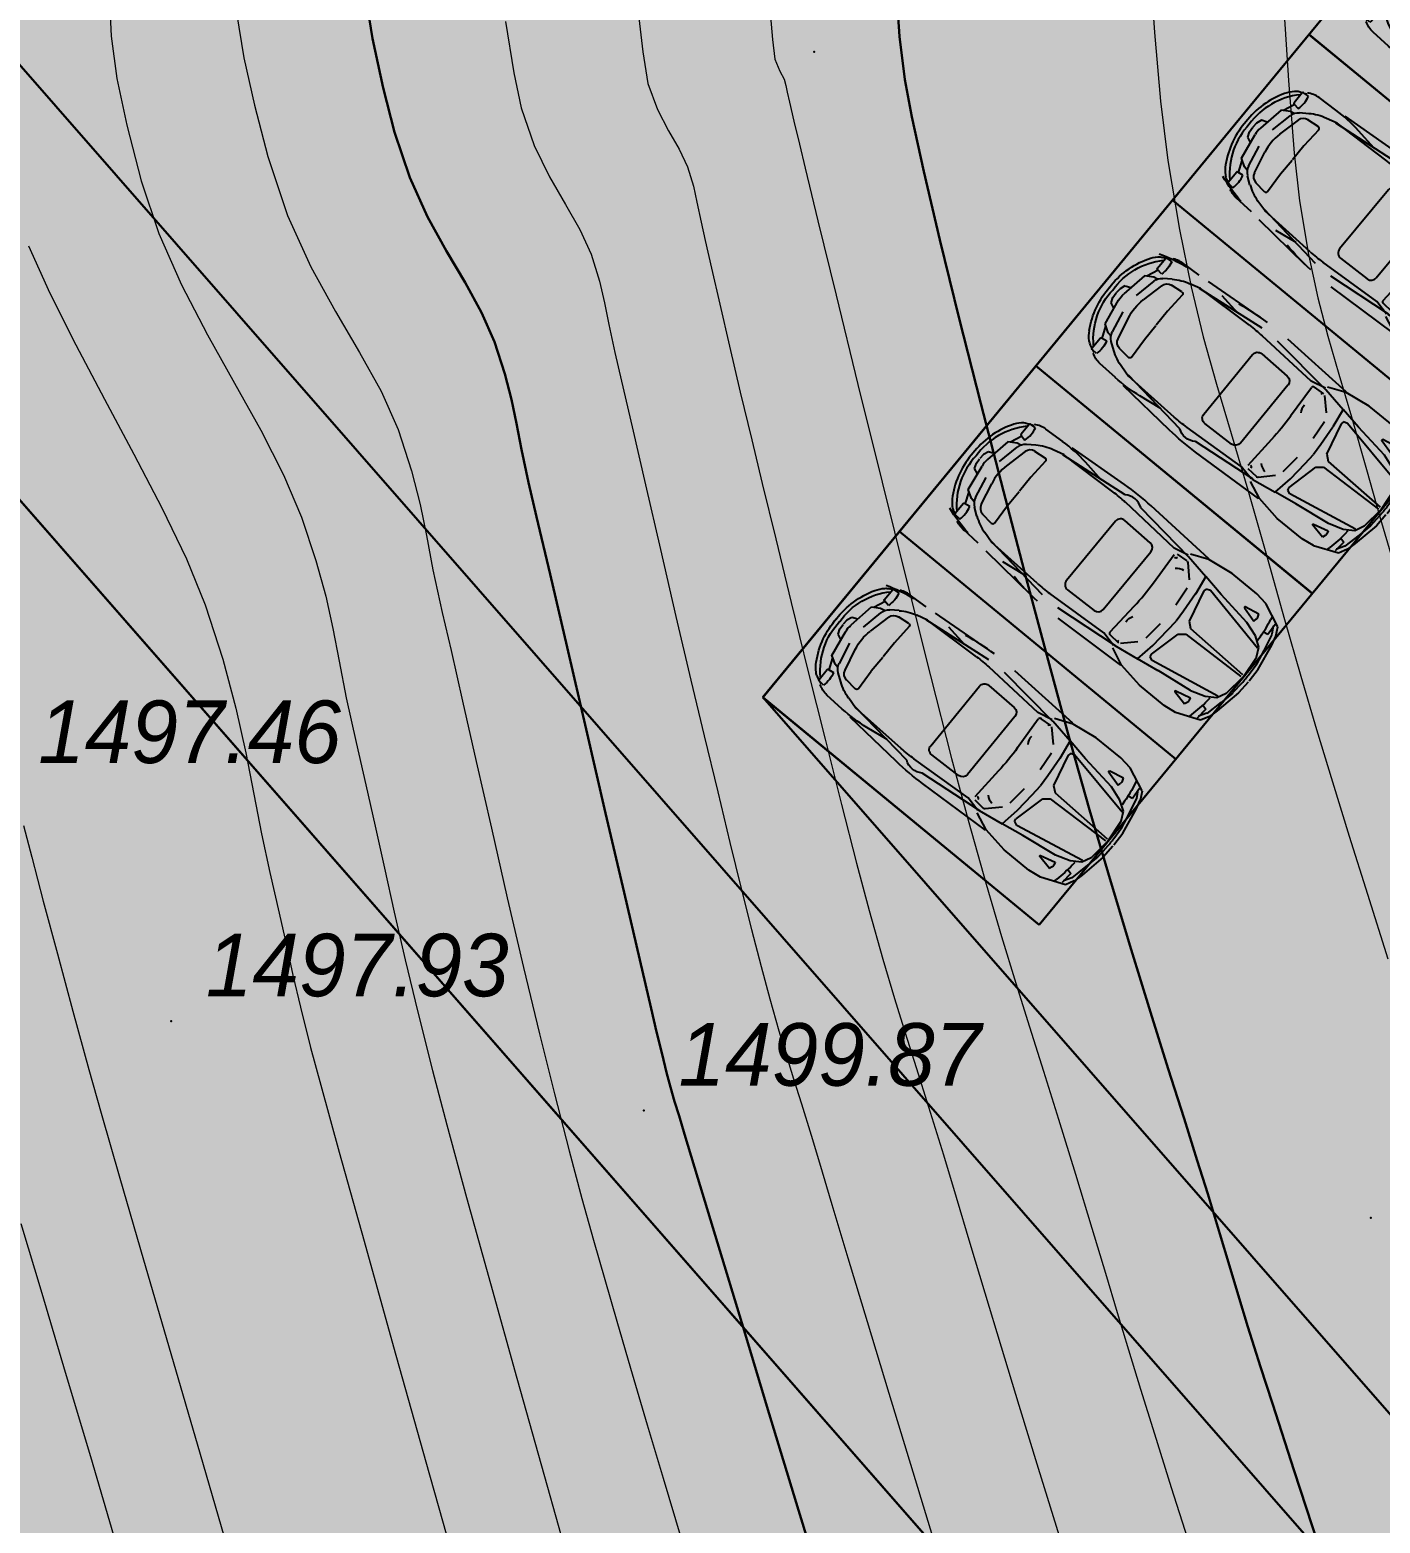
# Model space of a CAD drawing. Header units: millimetres. Extents: x 474337 to 1180020, y 4124662 to 4776603.
# Drawn here: x 877357 to 896216, y 4516296 to 4537161 of the extents above; entities that cross this region are included whole.
import ezdxf

# ---------------------------------------------------------------- set-up
doc = ezdxf.new("R2010")
doc.units = ezdxf.units.MM
doc.header["$PDMODE"] = 32
doc.header["$PDSIZE"] = 0.33
for name, color, linetype in [('(004) Точки рельефа', 7, 'Continuous'), ('(031) Горизонтали', 42, 'Continuous'), ('1', 7, 'Continuous')]:
    doc.layers.add(name, color=color, linetype=linetype)
doc.layers.add('(032) Горизонтали утолщенные', color=32, linetype='Continuous', lineweight=30)
doc.styles.add('D-431', font='')
doc.styles.get('D-431').set_extended_font_data('D431', italic=True)

# ---------------------------------------------------------------- blocks, each defined once
blk = doc.blocks.new('gfdghdf')
at = {"linetype": 'Continuous'}
for points in [[(875247, -328612), (875126, -328673)], [(875706, -328571), (875503, -328612)], [(875967, -328602), (875644, -328635)], [(875894, -328561), (875706, -328571)], [(875986, -328503), (876190, -328510)], [(876054, -328562), (876242, -328573)], [(876571, -328581), (876701, -328616)], [(875074, -328824), (875110, -328816)], [(875537, -328702), (875334, -329724)], [(875396, -328774), (875455, -328770)], [(876435, -328700), (876522, -328837)], [(874985, -329010), (874958, -329195)], [(875198, -328975), (875157, -328990)], [(875277, -328983), (875232, -328973)], [(876726, -329205), (876668, -328987)], [(876748, -328979), (876788, -328994)], [(876961, -329015), (876986, -329201)], [(874958, -329195), (874957, -329642)], [(875355, -329044), (875279, -329571)], [(876590, -329047), (876663, -329575)], [(876090, -329681), (876023, -329600)], [(875334, -329724), (875355, -329780)], [(875503, -329852), (875798, -329829)], [(875798, -329829), (875970, -329820)], [(876143, -329830), (875970, -329820)], [(876437, -329854), (876143, -329830)], [(875006, -330019), (874948, -331113)], [(875014, -330013), (875118, -330261)], [(875233, -330217), (875407, -330045)], [(875150, -330275), (875199, -330492)], [(876715, -330245), (876702, -330407)], [(876788, -330279), (876738, -330497)], [(875199, -330492), (875138, -331423)], [(876738, -330497), (876794, -331427)], [(876872, -331495), (876746, -332524)], [(875135, -331653), (875170, -332507)], [(876795, -331657), (876755, -332511)], [(876218, -332665), (875964, -332664)], [(875318, -332896), (875393, -333004)], [(876440, -332957), (876125, -333029)], [(876606, -332900), (876530, -333007)], [(875152, -333153), (875329, -333153)], [(875448, -333056), (875459, -333114)], [(876578, -333133), (876413, -333199)], [(876799, -333094), (876782, -333132)], [(875527, -333227), (875902, -333290)]]:
    blk.add_lwpolyline(points, dxfattribs=at)
at = {"linetype": 'Continuous', "extrusion": (-0.251932, 0.967745, 0), "elevation": -538515}
blk.add_lwpolyline([(-764363, 0), (-764228, 0)], dxfattribs=at)
at = {"linetype": 'Continuous', "extrusion": (-0.217571, 0.976044, 0), "elevation": -511224}
blk.add_lwpolyline([(-783033, 0), (-782782, 0)], dxfattribs=at)
at = {"linetype": 'Continuous', "extrusion": (-0.17673, 0.984259, 0), "elevation": -478111}
blk.add_lwpolyline([(-803916, 0), (-803529, 0)], dxfattribs=at)
at = {"linetype": 'Continuous', "extrusion": (-0.029487, 0.999565, 0), "elevation": -354190}
blk.add_lwpolyline([(-865895, 0), (-865691, 0)], dxfattribs=at)
at = {"linetype": 'Continuous', "extrusion": (0.0038, 0.999993, 0)}
for points, elevation in [([(-877204, 0), (-877204, 0)], -325172), ([(-877853, 0), (-878029, 0)], -329823), ([(-877218, 0), (-877218, 0)], -330172)]:
    blk.add_lwpolyline(points, dxfattribs=dict(at, elevation=elevation))
at = {"linetype": 'Continuous', "extrusion": (0.106037, 0.994362, 0), "elevation": -233863}
blk.add_lwpolyline([(-905886, 0), (-906211, 0)], dxfattribs=at)
at = {"linetype": 'Continuous', "extrusion": (0.182268, 0.983249, 0), "elevation": -163306}
blk.add_lwpolyline([(-921390, 0), (-921777, 0)], dxfattribs=at)
at = {"linetype": 'Continuous', "extrusion": (0.202344, 0.979314, 0), "elevation": -144473}
blk.add_lwpolyline([(-924601, 0), (-924809, 0)], dxfattribs=at)
at = {"linetype": 'Continuous', "extrusion": (0.223062, 0.974804, 0), "elevation": -124833}
blk.add_lwpolyline([(-927664, 0), (-927916, 0)], dxfattribs=at)
at = {"linetype": 'Continuous', "extrusion": (0.459678, 0.888086, 0), "elevation": 111162}
blk.add_lwpolyline([(-929643, 0), (-929778, 0)], dxfattribs=at)
at = {"linetype": 'Continuous', "extrusion": (0.921507, -0.388361, 0), "elevation": 934079}
blk.add_lwpolyline([(36991, 0), (36625, 0)], dxfattribs=at)
at = {"linetype": 'Continuous', "extrusion": (-0.078889, 0.996883, 0), "elevation": -396741}
blk.add_lwpolyline([(-846634, 0), (-846461, 0)], dxfattribs=at)
at = {"linetype": 'Continuous', "extrusion": (-0.505629, 0.862751, 0), "elevation": -726113}
blk.add_lwpolyline([(-588945, 0), (-588824, 0)], dxfattribs=at)
at = {"linetype": 'Continuous', "extrusion": (0.976931, 0.213554, 0), "elevation": 784903}
blk.add_lwpolyline([(-508123, 0), (-508054, 0)], dxfattribs=at)
at = {"linetype": 'Continuous', "extrusion": (-0.840463, 0.54187, 0), "elevation": -913947}
blk.add_lwpolyline([(-198156, 0), (-197993, 0)], dxfattribs=at)
at = {"linetype": 'Continuous', "extrusion": (-0.432014, 0.901867, 0), "elevation": -674675}
blk.add_lwpolyline([(-647740, 0), (-647594, 0)], dxfattribs=at)
at = {"linetype": 'Continuous', "extrusion": (0.999267, -0.038273, 0), "elevation": 887892}
blk.add_lwpolyline([(-295834, 0), (-294865, 0)], dxfattribs=at)
at = {"linetype": 'Continuous', "extrusion": (0.999479, 0.032271, 0), "elevation": 864930}
blk.add_lwpolyline([(-357698, 0), (-356730, 0)], dxfattribs=at)
at = {"linetype": 'Continuous', "extrusion": (0.437084, 0.899421, 0), "elevation": 87436}
blk.add_lwpolyline([(-931808, 0), (-931953, 0)], dxfattribs=at)
at = {"linetype": 'Continuous', "extrusion": (0.98196, 0.189087, 0), "elevation": 798446}
blk.add_lwpolyline([(-488493, 0), (-489535, 0)], dxfattribs=at)
at = {"linetype": 'Continuous', "extrusion": (0.072135, 0.997395, 0), "elevation": -264690}
blk.add_lwpolyline([(-897984, 0), (-897925, 0)], dxfattribs=at)
at = {"linetype": 'Continuous', "extrusion": (0.975714, -0.21905, 0), "elevation": 927369}
blk.add_lwpolyline([(-128773, 0), (-128704, 0)], dxfattribs=at)
at = {"linetype": 'Continuous', "extrusion": (0.084499, 0.996424, 0), "elevation": -253466}
blk.add_lwpolyline([(-901295, 0), (-901468, 0)], dxfattribs=at)
at = {"linetype": 'Continuous', "extrusion": (0.510478, 0.859891, 0), "elevation": 164910}
blk.add_lwpolyline([(-921637, 0), (-921759, 0)], dxfattribs=at)
at = {"linetype": 'Continuous', "extrusion": (0.923679, 0.383168, 0), "elevation": 683962}
blk.add_lwpolyline([(-639562, 0), (-639927, 0)], dxfattribs=at)
at = {"linetype": 'Continuous', "extrusion": (0.23007, 0.973174, 0), "elevation": -118267}
blk.add_lwpolyline([(-929003, 0), (-928966, 0)], dxfattribs=at)
at = {"linetype": 'Continuous', "extrusion": (0.978929, 0.204202, 0), "elevation": 789537}
blk.add_lwpolyline([(-500766, 0), (-500981, 0)], dxfattribs=at)
at = {"linetype": 'Continuous', "extrusion": (0.965633, -0.259911, 0), "elevation": 930703}
blk.add_lwpolyline([(-90408, 0), (-90182, 0)], dxfattribs=at)
at = {"linetype": 'Continuous', "extrusion": (0.949605, -0.31345, 0), "elevation": 934380}
blk.add_lwpolyline([(-37861, 0), (-38082, 0)], dxfattribs=at)
at = {"linetype": 'Continuous', "extrusion": (-0.951354, -0.308099, 0), "elevation": -732569}
blk.add_lwpolyline([(582897, 0), (583117, 0)], dxfattribs=at)
at = {"linetype": 'Continuous', "extrusion": (-0.213383, 0.976969, 0), "elevation": -508476}
blk.add_lwpolyline([(-786278, 0), (-786324, 0)], dxfattribs=at)
at = {"linetype": 'Continuous', "extrusion": (-0.977764, 0.209709, 0), "elevation": -926285}
blk.add_lwpolyline([(137808, 0), (138023, 0)], dxfattribs=at)
at = {"linetype": 'Continuous', "extrusion": (-0.999993, 0.0038, 0), "elevation": -878231}
blk.add_lwpolyline([(325866, 0), (326312, 0)], dxfattribs=at)
at = {"linetype": 'Continuous', "extrusion": (0.988536, 0.150986, 0), "elevation": 815155}
blk.add_lwpolyline([(-457969, 0), (-458344, 0)], dxfattribs=at)
at = {"linetype": 'Continuous', "extrusion": (0.985139, -0.171761, 0), "elevation": 918879}
blk.add_lwpolyline([(-174334, 0), (-174664, 0)], dxfattribs=at)
at = {"linetype": 'Continuous', "extrusion": (-0.770892, 0.636965, 0), "elevation": -885183}
blk.add_lwpolyline([(-303739, 0), (-303844, 0)], dxfattribs=at)
at = {"linetype": 'Continuous', "extrusion": (0.98609, 0.166213, 0), "elevation": 809689}
blk.add_lwpolyline([(-470703, 0), (-471033, 0)], dxfattribs=at)
at = {"linetype": 'Continuous', "extrusion": (0.98767, -0.156548, 0), "elevation": 917777}
blk.add_lwpolyline([(-188293, 0), (-188668, 0)], dxfattribs=at)
at = {"linetype": 'Continuous', "extrusion": (-0.15576, 0.987795, 0), "elevation": -462194}
blk.add_lwpolyline([(-813155, 0), (-813440, 0)], dxfattribs=at)
at = {"linetype": 'Continuous', "extrusion": (0.232859, 0.972511, 0), "elevation": -116881}
blk.add_lwpolyline([(-928084, 0), (-928127, 0)], dxfattribs=at)
at = {"linetype": 'Continuous', "extrusion": (-0.234806, 0.972042, 0), "elevation": -526118}
blk.add_lwpolyline([(-773486, 0), (-773954, 0)], dxfattribs=at)
at = {"linetype": 'Continuous', "extrusion": (0.240274, 0.970705, 0), "elevation": -109522}
blk.add_lwpolyline([(-930107, 0), (-929639, 0)], dxfattribs=at)
at = {"linetype": 'Continuous', "extrusion": (0.161318, 0.986902, 0), "elevation": -184148}
blk.add_lwpolyline([(-918454, 0), (-918170, 0)], dxfattribs=at)
at = {"linetype": 'Continuous', "extrusion": (-0.22738, 0.973806, 0), "elevation": -520464}
blk.add_lwpolyline([(-778638, 0), (-778595, 0)], dxfattribs=at)
at = {"linetype": 'Continuous', "extrusion": (0.934842, -0.355064, 0), "elevation": 936564}
blk.add_lwpolyline([(3008, 0), (2948, 0)], dxfattribs=at)
at = {"linetype": 'Continuous', "extrusion": (0.985646, -0.168826, 0), "elevation": 918354}
blk.add_lwpolyline([(-177771, 0), (-177401, 0)], dxfattribs=at)
at = {"linetype": 'Continuous', "extrusion": (-0.091916, 0.995767, 0), "elevation": -409071}
blk.add_lwpolyline([(-841479, 0), (-841762, 0)], dxfattribs=at)
at = {"linetype": 'Continuous', "extrusion": (0.09752, 0.995234, 0), "elevation": -242954}
blk.add_lwpolyline([(-904144, 0), (-904427, 0)], dxfattribs=at)
at = {"linetype": 'Continuous', "extrusion": (0.706034, 0.708178, 0), "elevation": 385129}
blk.add_lwpolyline([(-853767, 0), (-854011, 0)], dxfattribs=at)
at = {"linetype": 'Continuous', "extrusion": (0.986581, 0.163275, 0), "elevation": 811089}
blk.add_lwpolyline([(-468989, 0), (-468619, 0)], dxfattribs=at)
at = {"linetype": 'Continuous', "extrusion": (-0.919574, 0.392918, 0), "elevation": -936068}
blk.add_lwpolyline([(-41084, 0), (-40815, 0)], dxfattribs=at)
at = {"linetype": 'Continuous', "extrusion": (0.998867, 0.047584, 0), "elevation": 860236}
blk.add_lwpolyline([(-371379, 0), (-372474, 0)], dxfattribs=at)
at = {"linetype": 'Continuous', "extrusion": (0.993935, -0.109967, 0), "elevation": 906174}
blk.add_lwpolyline([(-232009, 0), (-232972, 0)], dxfattribs=at)
at = {"linetype": 'Continuous', "extrusion": (0.99734, 0.072893, 0), "elevation": 848823}
blk.add_lwpolyline([(-393322, 0), (-393159, 0)], dxfattribs=at)
at = {"linetype": 'Continuous', "extrusion": (0.994538, 0.104371, 0), "elevation": 837516}
blk.add_lwpolyline([(-419962, 0), (-420925, 0)], dxfattribs=at)
at = {"linetype": 'Continuous', "extrusion": (-0.055292, 0.99847, 0), "elevation": -378321}
blk.add_lwpolyline([(-856150, 0), (-855658, 0)], dxfattribs=at)
at = {"linetype": 'Continuous', "extrusion": (0.060912, 0.998143, 0), "elevation": -276422}
blk.add_lwpolyline([(-895170, 0), (-894677, 0)], dxfattribs=at)
at = {"linetype": 'Continuous', "extrusion": (0.999436, -0.033589, 0), "elevation": 885972}
blk.add_lwpolyline([(-301206, 0), (-301678, 0)], dxfattribs=at)
at = {"linetype": 'Continuous', "extrusion": (0.002815, 0.999996, 0)}
for points, elevation in [([(-877418, 0), (-876372, 0)], -328242), ([(-876358, 0), (-877433, 0)], -328895)]:
    blk.add_lwpolyline(points, dxfattribs=dict(at, elevation=elevation))
at = {"linetype": 'Continuous', "extrusion": (0.999609, 0.027963, 0), "elevation": 866988}
blk.add_lwpolyline([(-355653, 0), (-355181, 0)], dxfattribs=at)
at = {"linetype": 'Continuous', "extrusion": (0.99325, 0.115994, 0), "elevation": 830702}
blk.add_lwpolyline([(-430754, 0), (-431791, 0)], dxfattribs=at)
at = {"linetype": 'Continuous', "extrusion": (0.996917, 0.078459, 0), "elevation": 846240}
blk.add_lwpolyline([(-399214, 0), (-400111, 0)], dxfattribs=at)
at = {"linetype": 'Continuous', "extrusion": (0.99646, -0.084069, 0), "elevation": 901749}
blk.add_lwpolyline([(-256693, 0), (-257591, 0)], dxfattribs=at)
at = {"linetype": 'Continuous', "extrusion": (0.989087, -0.147333, 0), "elevation": 914456}
blk.add_lwpolyline([(-199330, 0), (-199660, 0)], dxfattribs=at)
at = {"linetype": 'Continuous', "extrusion": (0.989901, 0.141763, 0), "elevation": 820916}
blk.add_lwpolyline([(-452837, 0), (-453167, 0)], dxfattribs=at)
at = {"linetype": 'Continuous', "extrusion": (0.967532, 0.252748, 0), "elevation": 762715}
blk.add_lwpolyline([(-542908, 0), (-543073, 0)], dxfattribs=at)
at = {"linetype": 'Continuous', "extrusion": (0.966094, -0.25819, 0), "elevation": 932879}
blk.add_lwpolyline([(-94868, 0), (-95032, 0)], dxfattribs=at)
at = {"linetype": 'Continuous', "extrusion": (0.998723, 0.050513, 0), "elevation": 857119}
blk.add_lwpolyline([(-376415, 0), (-376706, 0)], dxfattribs=at)
at = {"linetype": 'Continuous', "extrusion": (0.993534, 0.113536, 0), "elevation": 831940}
blk.add_lwpolyline([(-429915, 0), (-430087, 0)], dxfattribs=at)
at = {"linetype": 'Continuous', "extrusion": (0.056167, 0.998421, 0), "elevation": -282953}
blk.add_lwpolyline([(-892705, 0), (-893009, 0)], dxfattribs=at)
at = {"linetype": 'Continuous', "extrusion": (0.000510264, 1, 0), "elevation": -332217}
blk.add_lwpolyline([(-875877, 0), (-876130, 0)], dxfattribs=at)
at = {"linetype": 'Continuous', "extrusion": (-0.050546, 0.998722, 0), "elevation": -376529}
blk.add_lwpolyline([(-858588, 0), (-858283, 0)], dxfattribs=at)
at = {"linetype": 'Continuous', "extrusion": (0.992879, -0.119127, 0), "elevation": 909943}
blk.add_lwpolyline([(-225893, 0), (-226064, 0)], dxfattribs=at)
at = {"linetype": 'Continuous', "extrusion": (0.998423, -0.056134, 0), "elevation": 894176}
blk.add_lwpolyline([(-282897, 0), (-283187, 0)], dxfattribs=at)
at = {"linetype": 'Continuous', "extrusion": (0.228817, 0.973469, 0), "elevation": -123796}
blk.add_lwpolyline([(-928441, 0), (-928765, 0)], dxfattribs=at)
at = {"linetype": 'Continuous', "extrusion": (0.92258, 0.385807, 0), "elevation": 678863}
for points in [[(-644930, 0), (-644972, 0)], [(-645004, 0), (-645043, 0)]]:
    blk.add_lwpolyline(points, dxfattribs=at)
at = {"linetype": 'Continuous', "extrusion": (0.998065, 0.062177, 0), "elevation": 852730}
blk.add_lwpolyline([(-386823, 0), (-386908, 0)], dxfattribs=at)
at = {"linetype": 'Continuous', "extrusion": (0.985667, -0.168704, 0), "elevation": 918999}
blk.add_lwpolyline([(-180691, 0), (-180608, 0)], dxfattribs=at)
at = {"linetype": 'Continuous', "extrusion": (0.376222, 0.926529, 0), "elevation": 20670}
blk.add_lwpolyline([(-936362, 0), (-936540, 0)], dxfattribs=at)
at = {"linetype": 'Continuous', "extrusion": (0.85574, 0.517406, 0), "elevation": 576810}
blk.add_lwpolyline([(-738027, 0), (-738159, 0)], dxfattribs=at)
at = {"linetype": 'Continuous', "extrusion": (0.205763, 0.978602, 0), "elevation": -145805}
blk.add_lwpolyline([(-925622, 0), (-925305, 0)], dxfattribs=at)
at = {"linetype": 'Continuous', "extrusion": (-0.200251, 0.979745, 0), "elevation": -501837}
blk.add_lwpolyline([(-791966, 0), (-791650, 0)], dxfattribs=at)
at = {"linetype": 'Continuous', "extrusion": (0.852814, -0.522215, 0), "elevation": 921419}
blk.add_lwpolyline([(173615, 0), (173484, 0)], dxfattribs=at)
at = {"linetype": 'Continuous', "extrusion": (0.98171, -0.190384, 0), "elevation": 923852}
blk.add_lwpolyline([(-160101, 0), (-160160, 0)], dxfattribs=at)
at = {"linetype": 'Continuous', "extrusion": (0.986601, 0.163153, 0), "elevation": 810480}
blk.add_lwpolyline([(-471614, 0), (-471697, 0)], dxfattribs=at)
at = {"linetype": 'Continuous', "extrusion": (0.920393, -0.390994, 0), "elevation": 937237}
blk.add_lwpolyline([(36172, 0), (36133, 0)], dxfattribs=at)
at = {"linetype": 'Continuous', "extrusion": (0.997699, -0.067795, 0), "elevation": 897353}
blk.add_lwpolyline([(-272936, 0), (-272850, 0)], dxfattribs=at)
at = {"linetype": 'Continuous', "extrusion": (0.920929, 0.389731, 0), "elevation": 676641}
blk.add_lwpolyline([(-648235, 0), (-648320, 0)], dxfattribs=at)
at = {"linetype": 'Continuous', "extrusion": (0.368249, 0.929727, 0), "elevation": 12593}
blk.add_lwpolyline([(-937018, 0), (-937097, 0)], dxfattribs=at)
at = {"linetype": 'Continuous', "extrusion": (0.06153, 0.998105, 0), "elevation": -278852}
blk.add_lwpolyline([(-894736, 0), (-894813, 0)], dxfattribs=at)
at = {"linetype": 'Continuous', "extrusion": (-0.055911, 0.998436, 0), "elevation": -381836}
blk.add_lwpolyline([(-856029, 0), (-855951, 0)], dxfattribs=at)
at = {"linetype": 'Continuous', "extrusion": (-0.159374, 0.987218, 0), "elevation": -468645}
blk.add_lwpolyline([(-812084, 0), (-811704, 0)], dxfattribs=at)
at = {"linetype": 'Continuous', "extrusion": (-0.363009, 0.931785, 0), "elevation": -628646}
blk.add_lwpolyline([(-695340, 0), (-695261, 0)], dxfattribs=at)
at = {"linetype": 'Continuous', "extrusion": (0.91872, -0.394909, 0), "elevation": 936544}
blk.add_lwpolyline([(39815, 0), (39731, 0)], dxfattribs=at)
at = {"linetype": 'Continuous'}
for centre, radius, start, end in [((875970, -330006), 1446, 86.6764, 93.0011), ((875516, -330578), 1808, 93.8141, 102.9786), ((876420, -330580), 1808, 76.6988, 85.8634), ((875219, -329031), 60.3, 77.3568, 109.9165), ((876727, -329036), 60.3, 69.761, 102.3207), ((875210, -329198), 9.04, 191.7828, 344.9352), ((876735, -329202), 9.04, 194.7423, 347.8947), ((875959, -334014), 3615, 86.5079, 93.1696), ((875445, -330798), 90.4, 89.8963, 178.0751), ((876491, -330801), 90.4, 1.6024, 89.7811), ((878558, -331305), 3615, 176.95, 184.5), ((875259, -331349), 245, 145.1183, 215.246), ((875429, -331270), 90.4, 178.0751, 269.9708), ((876504, -331273), 90.4, 269.7067, 1.6024), ((877303, -331564), 2169, 176.2715, 182.3461), ((874628, -331556), 2169, 357.3314, 3.406), ((877205, -332530), 2169, 171.5276, 182.8954), ((875911, -332483), 723, 194.6402, 214.8252), ((875401, -332677), 30.1, 86.7802, 186.5192), ((876523, -332680), 30.1, 353.1583, 92.8973), ((876014, -332483), 723, 324.8523, 345.0373), ((875390, -332913), 337, 182.7128, 212.5653), ((875510, -332837), 121, 186.5192, 256.7726), ((876413, -332839), 121, 282.9049, 353.1583), ((875235, -333473), 432, 73.5417, 103.7991), ((875152, -333138), 15.1, 183.5648, 269.8952), ((875334, -333123), 181, 202.6938, 223.5116), ((875896, -332442), 1005, 225.3758, 273.6501), ((875329, -333138), 15.1, 269.8952, 350.2875), ((875542, -332901), 181, 214.8252, 258.1259), ((875963, -332324), 723, 256.7726, 282.9049), ((876030, -332442), 1005, 266.0273, 314.3017), ((876382, -332903), 181, 281.5516, 324.8523), ((876685, -333477), 432, 75.8783, 106.1358), ((876593, -333142), 15.1, 189.39, 269.7822), ((876588, -333127), 181, 316.1659, 336.9836), ((876770, -333142), 15.1, 269.7822, 356.1127), ((875578, -332892), 517, 223.5116, 239.4375), ((875925, -332304), 1200, 239.4375, 271.8258), ((875962, -332933), 362, 260.5069, 279.1706), ((876002, -332304), 1200, 267.8517, 300.2399), ((876346, -332894), 517, 300.2399, 316.1659)]:
    blk.add_arc(centre, radius, start, end, dxfattribs=at)
at = {"linetype": 'Continuous', "extrusion": (0, 0, -1)}
for centre, radius, start, end in [((-875254, -330238), 30.1, 4.6157, 54.2052), ((-875533, -330174), 181, 315.0261, 354.3428), ((-876685, -330242), 30.1, 225.5224, 275.112), ((-875266, -330401), 30.1, 93.6051, 182.5946), ((-876405, -330176), 181, 264.8391, 304.1558), ((-876672, -330405), 30.1, 175.9328, 264.9223), ((-873375, -331290), 3615, 183.1629, 190.7129), ((-874720, -332523), 2169, 188.5854, 199.9532), ((-876533, -332916), 337, 177.4001, 207.2526)]:
    blk.add_arc(centre, radius, start, end, dxfattribs=at)
blk = doc.blocks.new('tsta4whud')
at = {"color": 250, "lineweight": 30}
for p, q in [((0, 5), (0, 0)), ((33, 5), (0, 5)), ((3, 5), (3, 0)), ((6, 5), (6, 0)), ((9, 5), (9, 0)), ((12, 5), (12, 0)), ((33, 0), (0, 0))]:
    blk.add_line(p, q, dxfattribs=at)
at = {"layer": '1', "yscale": 0.001, "zscale": 0.001, "rotation": 180}
for p, xscale in [((-874.46, -328.599), -0.001), ((886.46, -328.599), 0.001), ((-862.46, -328.599), -0.001)]:
    blk.add_blockref('gfdghdf', p, dxfattribs=dict(at, xscale=xscale))
at = {"layer": '1', "extrusion": (0, 0, -1), "yscale": 0.001, "zscale": -0.001, "rotation": 180}
for p, xscale in [((-880.46, -328.599), -0.001), ((868.46, -328.599), 0.001)]:
    blk.add_blockref('gfdghdf', p, dxfattribs=dict(at, xscale=xscale))

msp = doc.modelspace()

# ---------------------------------------------------------------- hatches: boundary and pattern name
at = {"lineweight": 30}
h = msp.add_hatch(color=74, dxfattribs=at)
h.dxf.hatch_style = 1
h.paths.add_polyline_path([(917859, 4544794), (916278, 4546892, -0.039924), (913062, 4536009, 0.970724), (914922, 4535273, 0.03408)])
h.paths.add_polyline_path([(910071, 4555129), (908020, 4557851), (876870, 4557851), (864463, 4551254), (872794, 4541726), (878064, 4546333), (888905, 4555811), (892591, 4551595), (891085, 4550279), (894113, 4546816), (886283, 4539970), (883255, 4543433), (881750, 4542117), (880696, 4543322), (875427, 4538714), (897503, 4513464, 0.420827), (901793, 4513477, 0.060241), (911663, 4528011, 0.941634), (909834, 4528828, -0.059605), (900330, 4514842, -0.396584), (898959, 4514836), (887595, 4527835)])
at = {"lineweight": 30, "true_color": 0xababab}
h = msp.add_hatch(color=253, dxfattribs=at)
h.dxf.hatch_style = 1
h.paths.add_polyline_path([(913069, 4536028, 0.039855), (916278, 4546892), (910071, 4555129), (887595, 4527835), (898959, 4514836, 0.396584), (900330, 4514842, 0.059517), (909822, 4528806, -0.954885), (911637, 4527954, 0.001675), (914912, 4535252, -0.965983)])
h = msp.add_hatch(color=253, dxfattribs=at)
h.dxf.hatch_style = 1
edge = h.paths.add_edge_path()
edge.add_arc((846630, 4561555), 73175, 338.95055, 346.7582, ccw=False)
edge.add_line((914922, 4535273), (911663, 4528011))
edge.add_arc((846808, 4561435), 72961, 318.90504, 332.73521, ccw=False)
edge.add_arc((899642, 4515568), 3000, 224.5229, 315.8135, ccw=False)
edge.add_line((897503, 4513464), (864463, 4551254))
edge.add_line((864463, 4551254), (860836, 4549325))
edge.add_line((860836, 4549325), (895608, 4509554))
edge.add_arc((893205, 4507758), 3000, -36.0724, 36.7572, ccw=False)
edge.add_line((895629, 4505992), (866171, 4470218))
edge.add_arc((864010, 4472299), 3000, 225.8075, 316.0821, ccw=False)
edge.add_line((861919, 4470148), (818734, 4519541))
edge.add_line((818734, 4519541), (818452, 4519193))
edge.add_line((818452, 4519193), (816394, 4516141))
edge.add_line((816394, 4516141), (860071, 4466185))
edge.add_arc((857596, 4464489), 3000, -32.4344, 34.4299, ccw=False)
edge.add_line((860128, 4462880), (845305, 4444879))
edge.add_arc((842989, 4446786), 3000, 225, 320.5299, ccw=False)
edge.add_line((840868, 4444664), (817571, 4467961))
edge.add_arc((816157, 4466547), 2000, 45, 105.7638)
edge.add_line((815614, 4468472), (810446, 4467013))
edge.add_line((810446, 4467013), (808272, 4474712))
edge.add_line((808272, 4474712), (794799, 4470909))
edge.add_line((794799, 4470909), (796972, 4463210))
edge.add_line((796972, 4463210), (797663, 4464444))
edge.add_line((797663, 4464444), (796033, 4470218))
edge.add_line((796033, 4470218), (807582, 4473478))
edge.add_line((807582, 4473478), (809212, 4467704))
edge.add_line((809212, 4467704), (797663, 4464444))
edge.add_line((797663, 4464444), (796972, 4463210))
edge.add_line((796972, 4463210), (752899, 4450768))
edge.add_line((752899, 4450768), (744213, 4442082))
edge.add_line((744213, 4442082), (810151, 4460695))
edge.add_line((810151, 4460695), (811102, 4457327))
edge.add_line((811102, 4457327), (813027, 4457870))
edge.add_line((813027, 4457870), (812076, 4461239))
edge.add_line((812076, 4461239), (813858, 4461742))
edge.add_arc((814402, 4459817), 2000, 45, 105.7638, ccw=False)
edge.add_line((815816, 4461231), (837447, 4439600))
edge.add_arc((835326, 4437479), 3000, -39.4701, 45, ccw=False)
edge.add_line((837641, 4435572), (825729, 4421106))
edge.add_line((825729, 4421106), (817128, 4418678))
edge.add_line((817128, 4418678), (813751, 4430643))
edge.add_line((813751, 4430643), (813489, 4430465))
edge.add_line((813489, 4430465), (810217, 4429542))
edge.add_line((810217, 4429542), (809782, 4431081))
edge.add_line((809782, 4431081), (794846, 4426865))
edge.add_line((794846, 4426865), (795368, 4425016))
edge.add_arc((793960, 4410569), 14516, 77.9187, 84.4334, ccw=False)
edge.add_line((796998, 4424763), (796697, 4425829))
edge.add_line((796697, 4425829), (809901, 4429556))
edge.add_line((809901, 4429556), (813077, 4418307))
edge.add_arc((813584, 4435582), 17282, 232.8228, 268.3162, ccw=False)
edge.add_arc((793960, 4410569), 14516, 50.7638, 84.4334)
edge.add_line((795368, 4425016), (795349, 4425010))
edge.add_line((795349, 4425010), (795386, 4424877))
edge.add_line((795386, 4424877), (792249, 4423992))
edge.add_line((792249, 4423992), (792241, 4424020))
edge.add_line((792241, 4424020), (788391, 4422934))
edge.add_line((788391, 4422934), (788399, 4422905))
edge.add_line((788399, 4422905), (785262, 4422019))
edge.add_line((785262, 4422019), (785224, 4422153))
edge.add_line((785224, 4422153), (785205, 4422147))
edge.add_arc((793960, 4410569), 14516, 127.0942, 160.7638)
edge.add_arc((764153, 4421628), 17282, 303.2114, 338.7046, ccw=False)
edge.add_line((773619, 4407169), (770443, 4418418))
edge.add_line((770443, 4418418), (783647, 4422145))
edge.add_line((783647, 4422145), (783948, 4421079))
edge.add_arc((793960, 4410569), 14516, 127.0942, 133.6088, ccw=False)
edge.add_line((785205, 4422147), (784683, 4423996))
edge.add_line((784683, 4423996), (760700, 4417226))
edge.add_line((760700, 4417226), (759885, 4420113))
edge.add_line((759885, 4420113), (757961, 4419570))
edge.add_line((757961, 4419570), (756222, 4425729))
edge.add_line((756222, 4425729), (758147, 4426273))
edge.add_line((758147, 4426273), (756625, 4431662))
edge.add_line((756625, 4431662), (754701, 4431119))
edge.add_line((754701, 4431119), (752962, 4437278))
edge.add_line((752962, 4437278), (754887, 4437821))
edge.add_line((754887, 4437821), (754343, 4439746))
edge.add_line((754343, 4439746), (757760, 4440711))
edge.add_line((757760, 4440711), (757040, 4443261))
edge.add_line((757040, 4443261), (762429, 4444782))
edge.add_line((762429, 4444782), (763149, 4442232))
edge.add_line((763149, 4442232), (812472, 4456155))
edge.add_line((812472, 4456155), (813246, 4453412))
edge.add_line((813246, 4453412), (815796, 4454132))
edge.add_line((815796, 4454132), (816557, 4451438))
edge.add_line((816557, 4451438), (816846, 4451519))
edge.add_line((816846, 4451519), (817484, 4449257))
edge.add_line((817484, 4449257), (816570, 4448999))
edge.add_line((816570, 4448999), (818309, 4442840))
edge.add_line((818309, 4442840), (816384, 4442297))
edge.add_line((816384, 4442297), (818829, 4433635))
edge.add_line((818829, 4433635), (813054, 4432005))
edge.add_line((813054, 4432005), (813489, 4430465))
edge.add_line((813489, 4430465), (813751, 4430643))
edge.add_line((813751, 4430643), (822605, 4433142))
edge.add_line((822605, 4433142), (815433, 4458550))
edge.add_line((815433, 4458550), (811102, 4457327))
edge.add_line((811102, 4457327), (764185, 4444083))
edge.add_line((764185, 4444083), (763600, 4446152))
edge.add_line((763600, 4446152), (749983, 4442308))
edge.add_line((749983, 4442308), (757740, 4414832))
edge.add_line((757740, 4414832), (766594, 4417331))
edge.add_line((766594, 4417331), (769971, 4405366))
edge.add_line((769971, 4405366), (755467, 4401266))
edge.add_arc((757861, 4391958), 9611, 104.4217, 160.5835)
edge.add_line((748796, 4395153), (732354, 4346129))
edge.add_arc((729465, 4346937), 3000, 217.13, 344.3655, ccw=False)
edge.add_line((727073, 4345126), (704536, 4370904))
edge.add_line((704536, 4370904), (709806, 4375511))
edge.add_line((709806, 4375511), (707173, 4378522))
edge.add_line((707173, 4378522), (703409, 4375231))
edge.add_line((703409, 4375231), (700484, 4378577))
edge.add_line((700484, 4378577), (694461, 4373311))
edge.add_line((694461, 4373311), (698147, 4369095))
edge.add_line((698147, 4369095), (692877, 4364488))
edge.add_line((692877, 4364488), (695510, 4361477))
edge.add_line((695510, 4361477), (702286, 4367401))
edge.add_line((702286, 4367401), (726650, 4339533))
edge.add_arc((724261, 4337719), 3000, -25.6066, 37.2074, ccw=False)
edge.add_line((726966, 4336422), (703051, 4296775))
edge.add_arc((700608, 4298516), 3000, 284.004, 324.5226, ccw=False)
edge.add_arc((702314, 4289686), 6000, 99.4004, 114.7492)
edge.add_arc((698821, 4297970), 3000, 225.2666, 289.0719, ccw=False)
edge.add_line((696710, 4295839), (659800, 4338056))
edge.add_line((659800, 4338056), (662811, 4340688))
edge.add_line((662811, 4340688), (658354, 4345786))
edge.add_line((658354, 4345786), (652332, 4340521))
edge.add_line((652332, 4340521), (696718, 4289752))
edge.add_arc((694232, 4287990), 3047, -22.6604, 35.3267, ccw=False)
edge.add_line((697044, 4286817), (694123, 4282038))
edge.add_line((694123, 4282038), (683636, 4279308))
edge.add_line((683636, 4279308), (676831, 4275960))
edge.add_line((676831, 4275960), (665093, 4272980))
edge.add_line((665093, 4272980), (665247, 4271892))
edge.add_line((665247, 4271892), (652756, 4270586))
edge.add_line((652756, 4270586), (647043, 4269815))
edge.add_line((647043, 4269815), (646667, 4270703))
edge.add_line((646667, 4270703), (639481, 4269737))
edge.add_line((639481, 4269737), (640340, 4263755))
edge.add_line((640340, 4263755), (648547, 4264617))
edge.add_line((648547, 4264617), (669846, 4269535))
edge.add_line((669846, 4269535), (686295, 4271847))
edge.add_line((686295, 4271847), (694953, 4272300))
edge.add_line((694953, 4272300), (703359, 4278482))
edge.add_arc((704876, 4281071), 3000, 110.7792, 239.6422, ccw=False)
edge.add_arc((702314, 4289686), 6000, 284.4559, 323.9166)
edge.add_arc((709490, 4284259), 3000, 104.1085, 140.8735, ccw=False)
edge.add_line((708759, 4287168), (730309, 4291510))
edge.add_line((730309, 4291510), (737602, 4291510))
edge.add_line((737602, 4291510), (745207, 4292082))
edge.add_line((745207, 4292082), (744853, 4300533))
edge.add_line((744853, 4300533), (748184, 4300782))
edge.add_line((748184, 4300782), (748139, 4301380))
edge.add_line((748139, 4301380), (752527, 4301708))
edge.add_line((752527, 4301708), (752229, 4305697))
edge.add_line((752229, 4305697), (757215, 4306069))
edge.add_line((757215, 4306069), (756161, 4320184))
edge.add_line((756161, 4320184), (753169, 4319961))
edge.add_line((753169, 4319961), (751692, 4319595))
edge.add_line((751692, 4319595), (751785, 4318354))
edge.add_line((751785, 4318354), (754777, 4318577))
edge.add_line((754777, 4318577), (755560, 4308096))
edge.add_line((755560, 4308096), (752566, 4307873))
edge.add_line((752566, 4307873), (752616, 4307230))
edge.add_line((752616, 4307230), (750622, 4307081))
edge.add_line((750622, 4307081), (750920, 4303092))
edge.add_line((750920, 4303092), (746532, 4302764))
edge.add_line((746532, 4302764), (746577, 4302166))
edge.add_line((746577, 4302166), (743984, 4301972))
edge.add_line((743984, 4301972), (743939, 4302570))
edge.add_line((743939, 4302570), (739551, 4302242))
edge.add_line((739551, 4302242), (739253, 4306231))
edge.add_line((739253, 4306231), (737259, 4306082))
edge.add_line((737259, 4306082), (736335, 4318448))
edge.add_line((736335, 4318448), (742318, 4318895))
edge.add_line((742318, 4318895), (742281, 4319394))
edge.add_line((742281, 4319394), (742905, 4320443))
edge.add_line((742905, 4320443), (744899, 4320592))
edge.add_line((744899, 4320592), (745672, 4319647))
edge.add_line((745672, 4319647), (745709, 4319148))
edge.add_line((745709, 4319148), (751692, 4319595))
edge.add_line((751692, 4319595), (753169, 4319961))
edge.add_line((753169, 4319961), (753076, 4321203))
edge.add_line((753076, 4321203), (746725, 4320728))
edge.add_line((746725, 4320728), (745566, 4322146))
edge.add_line((745566, 4322146), (742014, 4321881))
edge.add_line((742014, 4321881), (741079, 4320306))
edge.add_line((741079, 4320306), (734727, 4319832))
edge.add_line((734727, 4319832), (736178, 4300410))
edge.add_line((736178, 4300410), (731830, 4300020))
edge.add_line((731830, 4300020), (732178, 4296180))
edge.add_line((732178, 4296180), (712868, 4292077))
edge.add_arc((712518, 4295056), 3000, 152.4555, 276.6998, ccw=False)
edge.add_line((709858, 4296443), (728947, 4328090))
edge.add_line((728947, 4328090), (737248, 4341852))
edge.add_line((737248, 4341852), (754628, 4393186))
edge.add_arc((757551, 4392511), 3000, 103.3857, 167.0003, ccw=False)
edge.add_line((756856, 4395429), (776555, 4400990))
edge.add_line((776555, 4400990), (778608, 4401569))
edge.add_line((778608, 4401569), (785073, 4403394))
edge.add_arc((793330, 4412799), 12516, 228.7168, 342.8108)
edge.add_line((805287, 4409101), (811751, 4410925))
edge.add_line((811751, 4410925), (813805, 4411505))
edge.add_line((813805, 4411505), (828712, 4415713))
edge.add_arc((829328, 4412777), 3000, 38.6211, 101.8582, ccw=False)
edge.add_line((831672, 4414650), (881499, 4357658))
edge.add_arc((879138, 4355808), 3000, -88.4843, 38.0734, ccw=False)
edge.add_line((879217, 4352809), (891486, 4356908))
edge.add_arc((889489, 4359147), 3000, 217.5619, 311.7461, ccw=False)
edge.add_line((887111, 4357318), (833941, 4418132))
edge.add_arc((836368, 4419896), 3000, 146.8801, 216.0119, ccw=False)
edge.add_line((833855, 4421535), (863339, 4457341))
edge.add_arc((865574, 4455339), 3000, 44.3167, 138.1476, ccw=False)
edge.add_line((867721, 4457435), (923483, 4393654))
edge.add_line((923483, 4393654), (925932, 4396930))
edge.add_line((925932, 4396930), (869568, 4461398))
edge.add_arc((871998, 4463158), 3000, 145.9955, 215.9097, ccw=False)
edge.add_line((869511, 4464836), (899025, 4500676))
edge.add_arc((901198, 4498608), 3000, 44.0403, 136.4148, ccw=False)
edge.add_line((903354, 4500694), (933899, 4465758))
edge.add_arc((931511, 4463941), 3000, 0.9579, 37.2764, ccw=False)
edge.add_line((934511, 4463991), (931120, 4398983))
edge.add_arc((928120, 4398983), 3000, -136.8264, 0, ccw=False)
edge.add_line((925932, 4396930), (923483, 4393654))
edge.add_arc((921083, 4391854), 3000, -38.3059, 36.865, ccw=False)
edge.add_line((923437, 4389995), (891486, 4356908))
edge.add_line((891486, 4356908), (879217, 4352809))
edge.add_line((879217, 4352809), (814888, 4352574))
edge.add_line((814888, 4352574), (813746, 4353711))
edge.add_line((813746, 4353711), (817312, 4357291))
edge.add_line((817312, 4357291), (816782, 4359168))
edge.add_line((816782, 4359168), (812542, 4354911))
edge.add_line((812542, 4354911), (810569, 4356876))
edge.add_line((810569, 4356876), (808967, 4356778))
edge.add_line((808967, 4356778), (813194, 4352568))
edge.add_line((813194, 4352568), (796664, 4352507))
edge.add_arc((796894, 4343510), 9000, 91.4667, 154.1763)
edge.add_line((788793, 4347431), (783940, 4335881))
edge.add_line((783940, 4335881), (772511, 4291780))
edge.add_arc((728781, 4294253), 43799, 325.1348, 356.7639, ccw=False)
edge.add_line((764719, 4269215), (758526, 4257901))
edge.add_line((758526, 4257901), (750513, 4251709))
edge.add_line((750513, 4251709), (749940, 4251152))
edge.add_line((749940, 4251152), (747140, 4251095))
edge.add_line((747140, 4251095), (741078, 4252609))
edge.add_line((741078, 4252609), (738521, 4253544))
edge.add_line((738521, 4253544), (734561, 4255492))
edge.add_line((734561, 4255492), (728743, 4260608))
edge.add_line((728743, 4260608), (731893, 4264483))
edge.add_line((731893, 4264483), (726481, 4268647))
edge.add_line((726481, 4268647), (726181, 4268299))
edge.add_line((726181, 4268299), (714482, 4278402))
edge.add_line((714482, 4278402), (710244, 4275551))
edge.add_line((710244, 4275551), (703359, 4278482))
edge.add_line((703359, 4278482), (694953, 4272300))
edge.add_line((694953, 4272300), (698655, 4271846))
edge.add_line((698655, 4271846), (700577, 4271258))
edge.add_line((700577, 4271258), (705283, 4268756))
edge.add_line((705283, 4268756), (725662, 4253949))
edge.add_line((725662, 4253949), (730039, 4249089))
edge.add_line((730039, 4249089), (733169, 4246730))
edge.add_line((733169, 4246730), (742012, 4244851))
edge.add_line((742012, 4244851), (746646, 4244199))
edge.add_line((746646, 4244199), (747370, 4244225))
edge.add_line((747370, 4244225), (761633, 4255247))
edge.add_line((761633, 4255247), (768126, 4267110))
edge.add_arc((728781, 4294253), 47799, 325.3989, 356.2796)
edge.add_line((776480, 4291151), (787739, 4334598))
edge.add_line((787739, 4334598), (792434, 4345769))
edge.add_arc((796894, 4343510), 5000, 91.8962, 153.1405, ccw=False)
edge.add_line((796729, 4348507), (889261, 4348846))
edge.add_line((889261, 4348846), (934962, 4396171))
edge.add_line((934962, 4396171), (940611, 4503952))
edge.add_arc((933611, 4503957), 7000, 359.9657, 395.1615)
edge.add_line((939334, 4507988), (937696, 4510161))
edge.add_line((937696, 4510161), (941689, 4513170))
edge.add_line((941689, 4513170), (934467, 4522754))
edge.add_line((934467, 4522754), (930474, 4519745))
edge.add_line((930474, 4519745), (926903, 4524484))
edge.add_line((926903, 4524484), (922525, 4523647))
edge.add_line((922525, 4523647), (936092, 4505642))
edge.add_arc((933611, 4503957), 3000, 1.5308, 34.1915, ccw=False)
edge.add_line((936610, 4504037), (935234, 4477793))
edge.add_arc((932269, 4478250), 3000, 224.1493, 351.2398, ccw=False)
edge.add_line((930117, 4476160), (905225, 4504632))
edge.add_arc((907637, 4506416), 3000, 141.5212, 216.4928, ccw=False)
edge.add_line((905288, 4508282), (917989, 4523706))
edge.add_arc((920231, 4521713), 3000, 40.1218, 138.3797, ccw=False)
edge.add_line((922525, 4523647), (926903, 4524484))
edge.add_arc((929486, 4526009), 3000, 136.9754, 210.5573, ccw=False)
edge.add_arc((922275, 4533630), 7500, 311.9949, 332.1855)
edge.add_line((928908, 4530131), (917859, 4544794))
at = {"lineweight": 30}
h = msp.add_hatch(color=74, dxfattribs=at)
h.dxf.hatch_style = 1
edge = h.paths.add_edge_path()
edge.add_arc((893205, 4507758), 3000, 323.9276, 396.7572)
edge.add_line((895608, 4509554), (892478, 4513134))
edge.add_line((892478, 4513134), (885703, 4507210))
edge.add_line((885703, 4507210), (886097, 4506758))
edge.add_line((886097, 4506758), (878268, 4499913))
edge.add_line((878268, 4499913), (875240, 4503376))
edge.add_line((875240, 4503376), (873735, 4502060))
edge.add_line((873735, 4502060), (870049, 4506275))
edge.add_line((870049, 4506275), (880889, 4515754))
edge.add_line((880889, 4515754), (884575, 4511538))
edge.add_line((884575, 4511538), (889845, 4516145))
edge.add_line((889845, 4516145), (877212, 4530595))
edge.add_line((877212, 4530595), (870436, 4524671))
edge.add_line((870436, 4524671), (870831, 4524219))
edge.add_line((870831, 4524219), (863002, 4517374))
edge.add_line((863002, 4517374), (859974, 4520837))
edge.add_line((859974, 4520837), (858468, 4519521))
edge.add_line((858468, 4519521), (854782, 4523737))
edge.add_line((854782, 4523737), (865623, 4533215))
edge.add_line((865623, 4533215), (869309, 4528999))
edge.add_line((869309, 4528999), (874579, 4533606))
edge.add_line((874579, 4533606), (860836, 4549325))
edge.add_line((860836, 4549325), (853922, 4545649))
edge.add_line((853922, 4545649), (844049, 4539949))
edge.add_line((844049, 4539949), (832236, 4532567))
edge.add_line((832236, 4532567), (823656, 4525620))
edge.add_line((823656, 4525620), (818734, 4519541))
edge.add_line((818734, 4519541), (824965, 4512415))
edge.add_line((824965, 4512415), (830235, 4517022))
edge.add_line((830235, 4517022), (841076, 4526501))
edge.add_line((841076, 4526501), (844762, 4522285))
edge.add_line((844762, 4522285), (843256, 4520968))
edge.add_line((843256, 4520968), (846284, 4517505))
edge.add_line((846284, 4517505), (838454, 4510660))
edge.add_line((838454, 4510660), (835427, 4514123))
edge.add_line((835427, 4514123), (833921, 4512807))
edge.add_line((833921, 4512807), (832868, 4514011))
edge.add_line((832868, 4514011), (827598, 4509404))
edge.add_line((827598, 4509404), (838402, 4497047))
edge.add_line((838402, 4497047), (843671, 4501654))
edge.add_line((843671, 4501654), (854512, 4511132))
edge.add_line((854512, 4511132), (858198, 4506916))
edge.add_line((858198, 4506916), (856693, 4505600))
edge.add_line((856693, 4505600), (859720, 4502137))
edge.add_line((859720, 4502137), (851891, 4495291))
edge.add_line((851891, 4495291), (848863, 4498754))
edge.add_line((848863, 4498754), (847357, 4497438))
edge.add_line((847357, 4497438), (846304, 4498643))
edge.add_line((846304, 4498643), (841034, 4494035))
edge.add_line((841034, 4494035), (851444, 4482128))
edge.add_line((851444, 4482128), (856714, 4486736))
edge.add_line((856714, 4486736), (867555, 4496214))
edge.add_line((867555, 4496214), (871241, 4491998))
edge.add_line((871241, 4491998), (869735, 4490682))
edge.add_line((869735, 4490682), (872763, 4487219))
edge.add_line((872763, 4487219), (864933, 4480373))
edge.add_line((864933, 4480373), (861906, 4483836))
edge.add_line((861906, 4483836), (860400, 4482520))
edge.add_line((860400, 4482520), (859347, 4483725))
edge.add_line((859347, 4483725), (854077, 4479117))
edge.add_line((854077, 4479117), (861919, 4470148))
edge.add_arc((864010, 4472299), 3000, 225.8075, 316.0821)
edge.add_line((866171, 4470218), (895629, 4505992))

# ---------------------------------------------------------------- linework, layer by layer
at = {"layer": '(004) Точки рельефа', "linetype": 'ByBlock', "lineweight": -2}
for p in [(888312, 4536856, 1500146), (879333, 4523309, 1496419), (885934, 4522060, 1498357), (896086, 4520561, 1501107)]:
    msp.add_point(p, dxfattribs=at)
at = {"layer": '(031) Горизонтали', "color": 42, "linetype": 'Continuous', "lineweight": 0}
for points, elevation in [([(892992, 4538178), (893063, 4537122), (893149, 4536164), (893253, 4535337), (893413, 4534371), (893575, 4533571), (893744, 4532874), (893929, 4532212), (894134, 4531520), (894368, 4530734), (894638, 4529787), (894881, 4528920), (895107, 4528131), (895328, 4527386), (895550, 4526653), (895785, 4525896), (896040, 4525083), (896326, 4524180)], 1501490), ([(878467, 4537668), (878491, 4537072), (878571, 4536481), (878710, 4535828), (878911, 4535050), (879157, 4534317), (879475, 4533600), (879838, 4532900), (880216, 4532223), (880581, 4531570), (880902, 4530945), (881153, 4530350), (881352, 4529746), (881489, 4529246), (881588, 4528796), (881675, 4528341), (881775, 4527828), (881913, 4527202), (882050, 4526614), (882179, 4526036), (882309, 4525448), (882447, 4524832), (882600, 4524168), (882776, 4523437), (882981, 4522619), (883181, 4521861), (883457, 4520847), (883790, 4519645), (884159, 4518322), (884545, 4516948), (884929, 4515590)], 1497490), ([(885820, 4537694), (885918, 4536854), (885990, 4536410), (886122, 4536047), (886278, 4535751), (886428, 4535495), (886544, 4535249), (886627, 4534977), (886673, 4534753), (886732, 4534472), (886790, 4534220), (886879, 4533829), (886995, 4533327), (887130, 4532741), (887280, 4532100), (887440, 4531431), (887587, 4530824), (887774, 4530049), (887991, 4529160), (888225, 4528209), (888463, 4527250), (888693, 4526336), (888904, 4525520), (889082, 4524855), (889273, 4524177), (889435, 4523629), (889584, 4523145), (889737, 4522661), (889909, 4522115), (890117, 4521443), (890296, 4520851), (890488, 4520208), (890697, 4519512), (890924, 4518758), (891171, 4517944), (891439, 4517066), (891732, 4516121)], 1499490), ([(887673, 4537672), (887730, 4537026), (887760, 4536750), (887832, 4536585), (887891, 4536474), (887916, 4536382), (887936, 4536289), (887968, 4536152), (888029, 4535886), (888105, 4535566), (888186, 4535229), (888364, 4534494), (888617, 4533455), (888923, 4532205), (889260, 4530840), (889605, 4529451), (889936, 4528134), (890232, 4526981), (890471, 4526088), (890714, 4525225), (890929, 4524491), (891127, 4523841), (891318, 4523230), (891514, 4522611), (891725, 4521939), (891962, 4521170), (892191, 4520417), (892379, 4519791), (892544, 4519241), (892702, 4518717), (892869, 4518168), (893063, 4517543), (893299, 4516793), (893527, 4516081)], 1499990), ([(894855, 4537749), (894938, 4536454), (895017, 4535436), (895091, 4534772), (895217, 4534022), (895346, 4533416), (895484, 4532882), (895638, 4532352), (895817, 4531755), (896027, 4531020), (896214, 4530355), (896387, 4529755)], 1501990), ([(880241, 4537400), (880347, 4536770), (880493, 4536111), (880680, 4535390), (880956, 4534565), (881280, 4533852), (881626, 4533225), (881963, 4532654), (882264, 4532114), (882501, 4531575), (882688, 4530998), (882808, 4530530), (882896, 4530095), (882987, 4529617), (883118, 4529020), (883241, 4528490), (883402, 4527781), (883592, 4526938), (883803, 4526008), (884026, 4525033), (884253, 4524060), (884475, 4523133), (884684, 4522297), (884891, 4521497), (885068, 4520833), (885228, 4520252), (885386, 4519699), (885555, 4519120), (885748, 4518460), (885981, 4517668), (886201, 4516924), (886453, 4516082)], 1497990), ([(884000, 4537278), (884115, 4536562), (884220, 4536070), (884401, 4535547), (884615, 4535106), (884837, 4534723), (885039, 4534371), (885196, 4534025), (885315, 4533649), (885385, 4533348), (885444, 4533043), (885527, 4532654), (885621, 4532252), (885769, 4531612), (885955, 4530804), (886164, 4529899), (886381, 4528966), (886590, 4528075), (886775, 4527296), (886964, 4526515), (887136, 4525806), (887294, 4525165), (887438, 4524590), (887570, 4524076), (887693, 4523621), (887818, 4523177), (887924, 4522826), (888024, 4522506), (888134, 4522157), (888271, 4521715), (888387, 4521329), (888560, 4520750), (888784, 4520004), (889050, 4519116), (889354, 4518111), (889688, 4517014), (890045, 4515849)], 1498990), ([(877339, 4534142), (877634, 4533483), (877997, 4532762), (878399, 4532003), (878810, 4531234), (879201, 4530481), (879543, 4529769), (879805, 4529126), (880052, 4528368), (880235, 4527685), (880374, 4527061), (880486, 4526480), (880592, 4525927), (880709, 4525385), (880840, 4524818), (880940, 4524367), (881032, 4523955), (881137, 4523506), (881278, 4522941), (881420, 4522414), (881677, 4521482), (882025, 4520234), (882437, 4518762), (882888, 4517154), (883353, 4515503)], 1496990), ([(877266, 4526045), (877383, 4525601), (877545, 4524985), (877741, 4524251), (877957, 4523450), (878179, 4522635), (878352, 4522025), (878614, 4521117), (878946, 4519976), (879328, 4518668), (879738, 4517258), (880156, 4515814)], 1495990), ([(877233, 4520483), (877524, 4519510), (877852, 4518408), (878202, 4517227), (878556, 4516015)], 1495490)]:
    msp.add_lwpolyline(points, dxfattribs=dict(at, elevation=elevation))
at = {"layer": '(032) Горизонтали утолщенные', "color": 32, "linetype": 'Continuous', "lineweight": 30}
for points, elevation in [([(882020, 4537796), (882145, 4537040), (882293, 4536351), (882450, 4535730), (882662, 4535096), (882911, 4534549), (883176, 4534067), (883436, 4533629), (883667, 4533214), (883848, 4532800), (883992, 4532357), (884084, 4531997), (884152, 4531663), (884222, 4531296), (884322, 4530837), (884435, 4530355), (884622, 4529556), (884860, 4528535), (885126, 4527390), (885399, 4526216), (885656, 4525109), (885876, 4524167), (886034, 4523485), (886111, 4523160), (886187, 4522847), (886250, 4522592), (886303, 4522388), (886362, 4522188), (886425, 4521988), (886502, 4521732), (886688, 4521117), (886961, 4520214), (887300, 4519093), (887684, 4517824), (888093, 4516478), (888506, 4515126)], 1498490), ([(889472, 4537546), (889502, 4537066), (889577, 4536467), (889674, 4535947), (889843, 4535183), (890069, 4534227), (890339, 4533129), (890638, 4531941), (890954, 4530715), (891272, 4529502), (891578, 4528353), (891860, 4527321), (892158, 4526264), (892453, 4525257), (892739, 4524310), (893009, 4523435), (893257, 4522645), (893478, 4521951), (893663, 4521364), (893808, 4520898), (893978, 4520337), (894112, 4519891), (894234, 4519484), (894371, 4519039), (894546, 4518480), (894711, 4517968), (895018, 4517027), (895437, 4515745)], 1500490)]:
    msp.add_lwpolyline(points, dxfattribs=dict(at, elevation=elevation))
at = {"lineweight": 30}
for p, q in [((887595, 4527835, 1503990), (910071, 4555129, 1517509)), ((897503, 4513464, 1503990), (864463, 4551254, 1503990)), ((895608, 4509554, 1503990), (860836, 4549325, 1503990)), ((895223, 4537098, 1503990), (899083, 4533920, 1503990)), ((893316, 4534782, 1503990), (897176, 4531604, 1503990)), ((891409, 4532466, 1503990), (895269, 4529288, 1503990)), ((889502, 4530150, 1503990), (893362, 4526972, 1503990)), ((899008, 4514780, 1503990), (887595, 4527835, 1503990)), ((887595, 4527835, 1503990), (891455, 4524656, 1503990))]:
    msp.add_line(p, q, dxfattribs=at)
at = {"lineweight": 30, "elevation": 1503990}
msp.add_lwpolyline([(818734, 4519541), (861919, 4470148, 0.415618), (866171, 4470218), (895629, 4505992, 0.328926), (895608, 4509554), (860836, 4549325), (853922, 4545649), (844049, 4539949), (832236, 4532567), (823656, 4525620), (818734, 4519541)], format="xyb", dxfattribs=at)

# ---------------------------------------------------------------- block references
at = {"color": 1, "lineweight": 30, "xscale": 999.9999999813737, "yscale": 999.9999999813737, "zscale": 999.9999999813737, "rotation": 50.52991261423773}
msp.add_blockref('tsta4whud', (891455, 4524656, 1503990), dxfattribs=at)

# ---------------------------------------------------------------- texts
at = {"layer": '(004) Точки рельефа', "linetype": 'ByBlock', "char_height": 875, "attachment_point": 4, "rotation": 0, "style": 'D-431'}
for s, insert in [('1497.46', (877473, 4527347, 1495946)), ('1497.93', (879815, 4524088, 1496419)), ('1499.87', (886416, 4522839, 1498357))]:
    msp.add_mtext(s, dxfattribs=dict(at, insert=insert))

doc.saveas('drawing.dxf')
